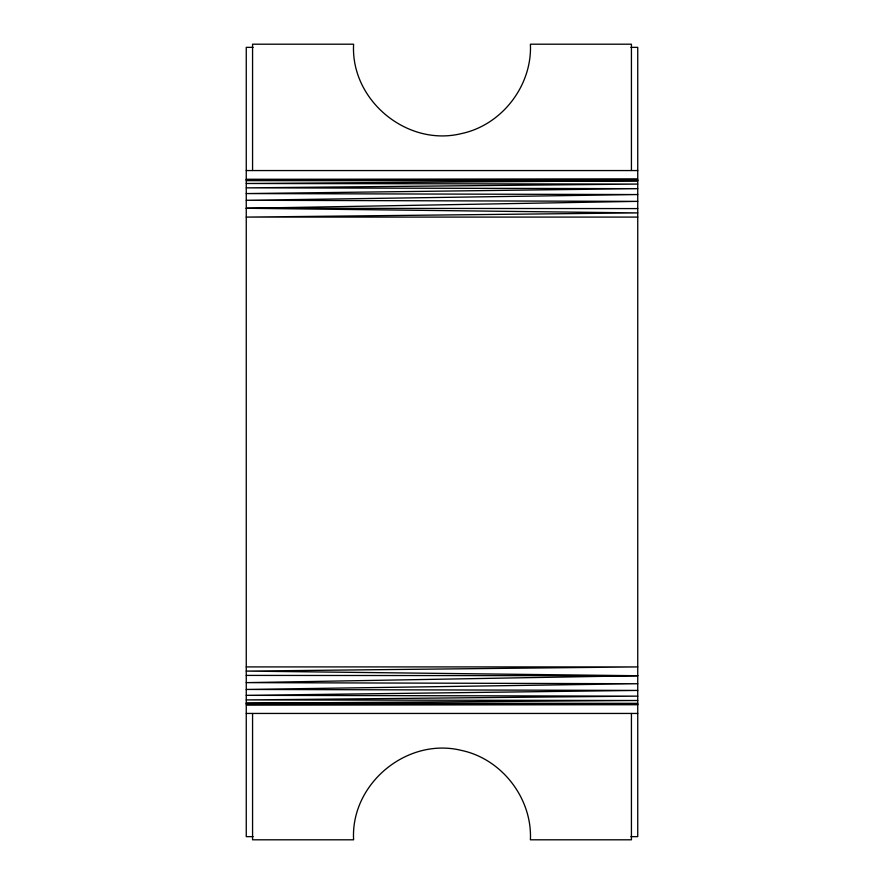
<?xml version="1.0" encoding="UTF-8"?>
<svg xmlns="http://www.w3.org/2000/svg" width="884" height="884" viewBox="0 0 884 884"><rect width="100%" height="100%" fill="white"/><g stroke="black" fill="none" stroke-linecap="round" stroke-linejoin="round"><path stroke-width="1.33" d="M637.74 217.088L246.26 217.088L637.74 212.9L246.26 208.27L637.74 201.364L246.26 200.27L637.74 194.557L246.26 193.574L637.74 188.668L246.26 187.861L637.74 184.082L246.26 183.496L637.74 180.767L246.26 179.717L637.74 179.264L246.26 179.264M246.26 666.912L637.74 666.912L246.26 671.1L637.74 675.73L246.26 682.636L637.74 683.73L246.26 689.443L637.74 690.426L246.26 695.332L637.74 696.139L246.26 699.918L637.74 700.504L246.26 703.233L637.74 704.283L246.26 704.736L637.74 704.736M253.111 47.36L246.26 47.36L246.26 836.64L253.111 836.64M630.889 47.36L637.74 47.36L637.74 836.64L630.889 836.64M246.26 170.557L637.74 170.557M246.26 180.667L637.74 180.767M246.26 703.233L637.74 703.332M246.26 713.443L637.74 713.443M246.26 208.27L637.74 208.591M246.26 675.409L637.74 675.73M631.43 170.49L631.43 44.2L530.4 44.2C532.345 85.439 502.013 124.998 461.57 133.561L460.951 133.705C406.817 146.777 350.506 100.19 353.6 44.2L252.57 44.2L252.57 170.49M631.43 713.51L631.43 839.8L530.4 839.8C532.345 798.561 502.013 759.002 461.57 750.439L460.951 750.295C406.817 737.223 350.506 783.81 353.6 839.8L252.57 839.8L252.57 713.51"/></g></svg>
